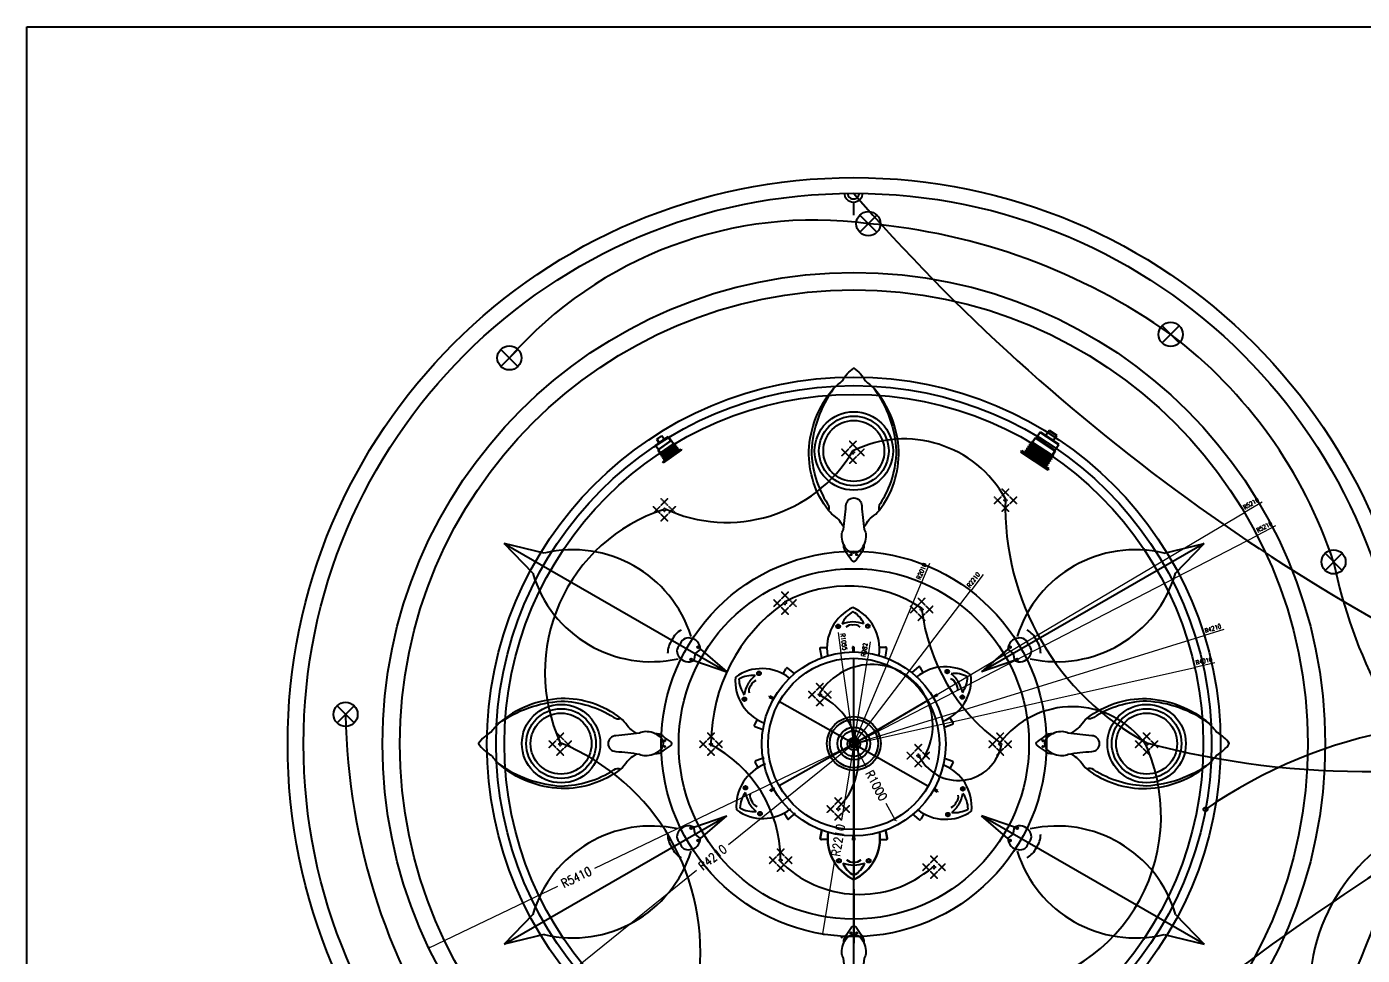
# Model space of a CAD drawing. Header units: millimetres. Extents: x -73920 to 111210, y -48963 to 87920.
# Drawn here: x -73920 to -58591, y 54395 to 65049 of the extents above; entities that cross this region are included whole.
import ezdxf
from ezdxf.lldxf.tags import DXFTag

# ---------------------------------------------------------------- set-up
doc = ezdxf.new("R2010")
doc.units = ezdxf.units.MM
doc.header["$LTSCALE"] = 100
doc.header["$MEASUREMENT"] = 0
doc.linetypes.add('DOT2', pattern=[0.125, 0, -0.125])
doc.layers.add('A-DIM', color=76, linetype='Continuous', lineweight=0)
doc.layers.add('EL_Power', color=1, linetype='SOCKET_LINE', lineweight=30)
for name, color, linetype in [('A-HATCH', 251, 'Continuous'), ('A3-DIM-INT', 3, 'Continuous'), ('dwgmodels.com', 250, 'Continuous'), ('E-LIGHT', 6, 'Continuous'), ('ELEKTRO', 2, 'Continuous'), ('LANDSCAPE', 41, 'Continuous'), ('water', 150, 'DOT2')]:
    doc.layers.add(name, color=color, linetype=linetype)
doc.styles.add('DIM25', font='simplex.shx', dxfattribs={"width": 0.85, "height": 50})
doc.styles.add('DIM50', font='simplex.shx', dxfattribs={"width": 0.85, "height": 100})
tags = doc.linetypes.add('DASHED2', pattern=[0.375, 0.25, -0.125]).pattern_tags.tags
tags[6:7] = [DXFTag(74, 4), DXFTag(75, 0), DXFTag(340, '0'), DXFTag(46, 1.0), DXFTag(50, 0.0), DXFTag(44, 0.0), DXFTag(45, 0.0)]
tags[4:5] = [DXFTag(74, 4), DXFTag(75, 0), DXFTag(340, '0'), DXFTag(46, 1.0), DXFTag(50, 0.0), DXFTag(44, 0.0), DXFTag(45, 0.0)]
doc.linetypes.add('SOCKET_LINE', pattern='A,0.5,-0.2,["S",Standard,S=0.1,R=0,X=-0.1,Y=-0.05],-0.25', length=0.95)
doc.dimstyles.new('DIM25', dxfattribs={"dimtxt": 500, "dimasz": 1, "dimexe": 25, "dimexo": 20, "dimgap": 25, "dimtad": 1, "dimdec": 0, "dimzin": 0, "dimdsep": 46, "dimtxsty": 'DIM25', "dimblk": 'Tick', "dimcen": 0.09, "dimdle": 25, "dimclrd": 256, "dimclre": 256, "dimclrt": 1, "dimadec": 0, "dimazin": 0, "dimtfac": 1, "dimtdec": 0, "dimtix": 1, "dimtmove": 2, "dimatfit": 3, "dimldrblk": 'Tick', "dimfxl": 1, "dimtolj": 1, "dimtzin": 0, "dimlwd": 5, "dimarcsym": 0})
doc.dimstyles.new('DIM50', dxfattribs={"dimtxt": 50, "dimasz": 2, "dimexe": 25, "dimexo": 20, "dimgap": 50, "dimtad": 1, "dimdec": 0, "dimzin": 0, "dimdsep": 46, "dimtxsty": 'DIM50', "dimblk": 'Tick', "dimcen": 0.09, "dimdle": 25, "dimclrd": 256, "dimclre": 256, "dimclrt": 1, "dimadec": 0, "dimazin": 0, "dimtfac": 1, "dimtdec": 0, "dimtix": 1, "dimtmove": 2, "dimatfit": 3, "dimldrblk": 'Tick', "dimfxl": 1, "dimtolj": 1, "dimtzin": 0, "dimlwd": 5, "dimarcsym": 0})

# ---------------------------------------------------------------- blocks, each defined once
blk = doc.blocks.new('Tick')
at = {"const_width": 4}
blk.add_lwpolyline([(-7.1, -7.1), (7.1, 7.1)], dxfattribs=at)
blk = doc.blocks.new('*D284')
at = {"layer": 'A-DIM', "lineweight": 5, "transparency": 16777216}
for p, q in [((-64405, 56830), (-67402, 55392)), ((-69303, 54479), (-67824, 55189))]:
    blk.add_line(p, q, dxfattribs=at)
at = {"layer": 'DEFPOINTS', "color": 0, "lineweight": 25, "transparency": 16777216}
for p in [(-64427, 56820), (-69305, 54478)]:
    blk.add_point(p, dxfattribs=at)
at = {"layer": 'A-DIM', "lineweight": 5, "transparency": 16777216, "xscale": 2, "yscale": 2, "zscale": 2, "rotation": 205.6443982016791}
blk.add_blockref('Tick', (-69305, 54478), dxfattribs=at)
at = {"layer": 'A-DIM', "color": 1, "transparency": 16777216, "insert": (-67613, 55290), "char_height": 100, "attachment_point": 5, "rotation": 25.6444, "style": 'DIM50'}
blk.add_mtext('\\A1;R5410', dxfattribs=at)
blk = doc.blocks.new('*D285')
at = {"layer": 'A-DIM', "lineweight": 5, "transparency": 16777216}
for p, q in [((-64408, 56835), (-65866, 55663)), ((-67707, 54183), (-66231, 55370))]:
    blk.add_line(p, q, dxfattribs=at)
at = {"layer": 'DEFPOINTS', "color": 0, "lineweight": 25, "transparency": 16777216}
for p in [(-64427, 56820), (-67709, 54182)]:
    blk.add_point(p, dxfattribs=at)
at = {"layer": 'A-DIM', "lineweight": 5, "transparency": 16777216, "xscale": 2, "yscale": 2, "zscale": 2, "rotation": 218.7909745204203}
blk.add_blockref('Tick', (-67709, 54182), dxfattribs=at)
at = {"layer": 'A-DIM', "color": 1, "transparency": 16777216, "insert": (-66048, 55517), "char_height": 100, "attachment_point": 5, "rotation": 38.791, "style": 'DIM50'}
blk.add_mtext('\\A1;R4210', dxfattribs=at)
blk = doc.blocks.new('*D286')
at = {"layer": 'A-DIM', "lineweight": 5, "transparency": 16777216}
for p, q in [((-64423, 56844), (-64569, 55947)), ((-64781, 54640), (-64644, 55485))]:
    blk.add_line(p, q, dxfattribs=at)
at = {"layer": 'DEFPOINTS', "color": 0, "lineweight": 25, "transparency": 16777216}
for p in [(-64427, 56820), (-64781, 54638)]:
    blk.add_point(p, dxfattribs=at)
at = {"layer": 'A-DIM', "lineweight": 5, "transparency": 16777216, "xscale": 2, "yscale": 2, "zscale": 2, "rotation": 260.7859781665858}
blk.add_blockref('Tick', (-64781, 54638), dxfattribs=at)
at = {"layer": 'A-DIM', "color": 1, "transparency": 16777216, "insert": (-64606, 55716), "char_height": 100, "attachment_point": 5, "rotation": 80.786, "style": 'DIM50'}
blk.add_mtext('\\A1;R2210', dxfattribs=at)
blk = doc.blocks.new('*D287')
at = {"layer": 'A-DIM', "lineweight": 5, "transparency": 16777216}
for p, q in [((-64439, 56842), (-64280, 56549)), ((-63950, 55943), (-64056, 56137))]:
    blk.add_line(p, q, dxfattribs=at)
at = {"layer": 'DEFPOINTS', "color": 0, "lineweight": 25, "transparency": 16777216}
for p in [(-64427, 56820), (-63949, 55941)]:
    blk.add_point(p, dxfattribs=at)
at = {"layer": 'A-DIM', "lineweight": 5, "transparency": 16777216, "xscale": 2, "yscale": 2, "zscale": 2, "rotation": 298.5544709218599}
blk.add_blockref('Tick', (-63949, 55941), dxfattribs=at)
at = {"layer": 'A-DIM', "color": 1, "transparency": 16777216, "insert": (-64168, 56343), "char_height": 100, "attachment_point": 5, "rotation": 298.5545, "style": 'DIM50'}
blk.add_mtext('\\A1;R1000', dxfattribs=at)
blk = doc.blocks.new('*D275')
at = {"layer": 'A-HATCH', "lineweight": 5, "transparency": 16777216}
for p, q in [((-64428, 56881), (-64429, 56881)), ((-64426, 56881), (-64425, 56881))]:
    blk.add_line(p, q, dxfattribs=at)
at = {"layer": 'A-HATCH', "lineweight": -2, "transparency": 16777216}
blk.add_line((-64427, 56848), (-64427, 56906), dxfattribs=at)
blk.add_line((-64427, 56848), (-64427, 56906), dxfattribs=at)
at = {"layer": 'DEFPOINTS', "color": 0, "lineweight": 25, "transparency": 16777216}
for p in [(-64427, 56881), (-64427, 56828), (-64427, 56828)]:
    blk.add_point(p, dxfattribs=at)
at = {"layer": 'A-HATCH', "lineweight": 5, "transparency": 16777216}
blk.add_blockref('Tick', (-64427, 56881), dxfattribs=at)
at = {"layer": 'A-HATCH', "lineweight": 5, "transparency": 16777216, "rotation": 180}
blk.add_blockref('Tick', (-64427, 56881), dxfattribs=at)
at = {"layer": 'A-HATCH', "color": 1, "transparency": 16777216, "insert": (-64427, 56931), "char_height": 50, "attachment_point": 5, "style": 'DIM25'}
blk.add_mtext('\\A1;0', dxfattribs=at)
blk = doc.blocks.new('*D276')
at = {"layer": 'DEFPOINTS', "color": 0, "linetype": 'ByBlock', "lineweight": 25, "transparency": 16777216}
for p in [(-63087, 58577), (-64427, 56820)]:
    blk.add_point(p, dxfattribs=at)
at = {"layer": 'water', "linetype": 'ByBlock', "lineweight": 5, "transparency": 16777216}
for p, q in [((-62944, 58765), (-63086, 58578)), ((-64427, 56820), (-63087, 58577))]:
    blk.add_line(p, q, dxfattribs=at)
at = {"layer": 'water', "linetype": 'ByBlock', "lineweight": 5, "transparency": 16777216, "rotation": 232.6674385913243}
blk.add_blockref('Tick', (-63087, 58577), dxfattribs=at)
at = {"layer": 'water', "color": 1, "linetype": 'ByBlock', "lineweight": 25, "transparency": 16777216, "insert": (-63054, 58702), "char_height": 50, "attachment_point": 5, "rotation": 52.6674, "style": 'DIM25'}
blk.add_mtext('\\A1;R2210', dxfattribs=at)
blk = doc.blocks.new('*D277')
at = {"layer": 'DEFPOINTS', "color": 0, "linetype": 'ByBlock', "lineweight": 25, "transparency": 16777216}
for p in [(-63649, 58673), (-64427, 56820)]:
    blk.add_point(p, dxfattribs=at)
at = {"layer": 'water', "linetype": 'ByBlock', "lineweight": 5, "transparency": 16777216}
for p, q in [((-63558, 58891), (-63649, 58674)), ((-64427, 56820), (-63649, 58673))]:
    blk.add_line(p, q, dxfattribs=at)
at = {"layer": 'water', "linetype": 'ByBlock', "lineweight": 5, "transparency": 16777216, "rotation": 247.2335997851395}
blk.add_blockref('Tick', (-63649, 58673), dxfattribs=at)
at = {"layer": 'water', "color": 1, "linetype": 'ByBlock', "lineweight": 25, "transparency": 16777216, "insert": (-63649, 58802), "char_height": 50, "attachment_point": 5, "rotation": 67.2336, "style": 'DIM25'}
blk.add_mtext('\\A1;R2010', dxfattribs=at)
blk = doc.blocks.new('*D278')
at = {"layer": 'DEFPOINTS', "color": 0, "linetype": 'ByBlock', "lineweight": 25, "transparency": 16777216}
for p in [(-60514, 57697), (-64427, 56820)]:
    blk.add_point(p, dxfattribs=at)
at = {"layer": 'water', "linetype": 'ByBlock', "lineweight": 5, "transparency": 16777216}
for p, q in [((-64427, 56820), (-60514, 57697)), ((-60284, 57749), (-60513, 57697))]:
    blk.add_line(p, q, dxfattribs=at)
at = {"layer": 'water', "linetype": 'ByBlock', "lineweight": 5, "transparency": 16777216, "rotation": 192.6403842449951}
blk.add_blockref('Tick', (-60514, 57697), dxfattribs=at)
at = {"layer": 'water', "color": 1, "linetype": 'ByBlock', "lineweight": 25, "transparency": 16777216, "insert": (-60409, 57772), "char_height": 50, "attachment_point": 5, "rotation": 12.6404, "style": 'DIM25'}
blk.add_mtext('\\A1;R4010', dxfattribs=at)
blk = doc.blocks.new('*D279')
at = {"layer": 'DEFPOINTS', "color": 0, "linetype": 'ByBlock', "lineweight": 25, "transparency": 16777216}
for p in [(-60405, 58063), (-64427, 56820)]:
    blk.add_point(p, dxfattribs=at)
at = {"layer": 'water', "linetype": 'ByBlock', "lineweight": 5, "transparency": 16777216}
for p, q in [((-60179, 58133), (-60404, 58063)), ((-64427, 56820), (-60405, 58063))]:
    blk.add_line(p, q, dxfattribs=at)
at = {"layer": 'water', "linetype": 'ByBlock', "lineweight": 5, "transparency": 16777216, "rotation": 197.1788434607118}
blk.add_blockref('Tick', (-60405, 58063), dxfattribs=at)
at = {"layer": 'water', "color": 1, "linetype": 'ByBlock', "lineweight": 25, "transparency": 16777216, "insert": (-60306, 58146), "char_height": 50, "attachment_point": 5, "rotation": 17.1788, "style": 'DIM25'}
blk.add_mtext('\\A1;R4210', dxfattribs=at)
blk = doc.blocks.new('*D280')
at = {"layer": 'DEFPOINTS', "color": 0, "linetype": 'ByBlock', "lineweight": 25, "transparency": 16777216}
for p in [(-59799, 59212), (-64427, 56820)]:
    blk.add_point(p, dxfattribs=at)
at = {"layer": 'water', "linetype": 'ByBlock', "lineweight": 5, "transparency": 16777216}
for p, q in [((-64427, 56820), (-59799, 59212)), ((-59589, 59321), (-59798, 59213))]:
    blk.add_line(p, q, dxfattribs=at)
at = {"layer": 'water', "linetype": 'ByBlock', "lineweight": 5, "transparency": 16777216, "rotation": 207.3355566518452}
blk.add_blockref('Tick', (-59799, 59212), dxfattribs=at)
at = {"layer": 'water', "color": 1, "linetype": 'ByBlock', "lineweight": 25, "transparency": 16777216, "insert": (-59716, 59311), "char_height": 50, "attachment_point": 5, "rotation": 27.3356, "style": 'DIM25'}
blk.add_mtext('\\A1;R5210', dxfattribs=at)
blk = doc.blocks.new('*D281')
at = {"layer": 'DEFPOINTS', "color": 0, "linetype": 'ByBlock', "lineweight": 25, "transparency": 16777216}
for p in [(-59944, 59474), (-64427, 56820)]:
    blk.add_point(p, dxfattribs=at)
at = {"layer": 'water', "linetype": 'ByBlock', "lineweight": 5, "transparency": 16777216}
for p, q in [((-59741, 59594), (-59943, 59475)), ((-64427, 56820), (-59944, 59474))]:
    blk.add_line(p, q, dxfattribs=at)
at = {"layer": 'water', "linetype": 'ByBlock', "lineweight": 5, "transparency": 16777216, "rotation": 210.6283565757741}
blk.add_blockref('Tick', (-59944, 59474), dxfattribs=at)
at = {"layer": 'water', "color": 1, "linetype": 'ByBlock', "lineweight": 25, "transparency": 16777216, "insert": (-59867, 59578), "char_height": 50, "attachment_point": 5, "rotation": 30.6284, "style": 'DIM25'}
blk.add_mtext('\\A1;R5210', dxfattribs=at)
blk = doc.blocks.new('*D282')
at = {"layer": 'DEFPOINTS', "color": 0, "linetype": 'ByBlock', "lineweight": 25, "transparency": 16777216}
for p in [(-64272, 57791), (-64428, 56821)]:
    blk.add_point(p, dxfattribs=at)
at = {"layer": 'water', "linetype": 'ByBlock', "lineweight": 5, "transparency": 16777216}
for p, q in [((-64239, 57992), (-64272, 57792)), ((-64428, 56821), (-64272, 57791))]:
    blk.add_line(p, q, dxfattribs=at)
at = {"layer": 'water', "linetype": 'ByBlock', "lineweight": 5, "transparency": 16777216, "rotation": 260.8528147953809}
blk.add_blockref('Tick', (-64272, 57791), dxfattribs=at)
at = {"layer": 'water', "color": 1, "linetype": 'ByBlock', "lineweight": 25, "transparency": 16777216, "insert": (-64305, 57900), "char_height": 50, "attachment_point": 5, "rotation": 80.8528, "style": 'DIM25'}
blk.add_mtext('\\A1;R982', dxfattribs=at)
blk = doc.blocks.new('*D283')
at = {"layer": 'DEFPOINTS', "color": 0, "linetype": 'ByBlock', "lineweight": 25, "transparency": 16777216}
for p in [(-64575, 57865), (-64427, 56820)]:
    blk.add_point(p, dxfattribs=at)
at = {"layer": 'water', "linetype": 'ByBlock', "lineweight": 5, "transparency": 16777216}
for p, q in [((-64608, 58099), (-64575, 57866)), ((-64427, 56820), (-64575, 57865))]:
    blk.add_line(p, q, dxfattribs=at)
at = {"layer": 'water', "linetype": 'ByBlock', "lineweight": 5, "transparency": 16777216, "rotation": 278.0254930584754}
blk.add_blockref('Tick', (-64575, 57865), dxfattribs=at)
at = {"layer": 'water', "color": 1, "linetype": 'ByBlock', "lineweight": 25, "transparency": 16777216, "insert": (-64542, 57990), "char_height": 50, "attachment_point": 5, "rotation": 278.0255, "style": 'DIM25'}
blk.add_mtext('\\A1;R1055', dxfattribs=at)
blk = doc.blocks.new('1-A')
for points, const_width in [([(-0.129, 0.131), (0.111, 0.371, -1), (0.133, 0.35), (-0.107, 0.11, -1)], 0.03), ([(-0.129, 0.35), (0.111, 0.11, 1), (0.133, 0.131), (-0.107, 0.371, 1)], 0.03), ([(-0.022, 0, 1), (0.022, 0, 1)], 0.036)]:
    blk.add_lwpolyline(points, format="xyb", close=True, dxfattribs=dict(const_width=const_width))
blk = doc.blocks.new('dl')
at = {"layer": 'E-LIGHT', "linetype": 'DASHED2', "xscale": -1}
for p, rotation in [((-0.05, 0.028), 90), ((0, -0.022), 180)]:
    blk.add_blockref('1-A', p, dxfattribs=dict(at, rotation=rotation))
at = {"layer": 'E-LIGHT', "linetype": 'DASHED2'}
blk.add_blockref('1-A', (0, 0.078), dxfattribs=at)
at = {"layer": 'E-LIGHT', "linetype": 'DASHED2', "rotation": 270}
blk.add_blockref('1-A', (0.05, 0.028), dxfattribs=at)
blk = doc.blocks.new('A$C491C4D06')
at = {"color": 0}
for p, q in [((21.6, 94.2), (46.5, 94.2)), ((21.6, 17.8), (21.6, 94.2)), ((46.5, 96.4), (66.2, 96.4)), ((46.5, 15.6), (46.5, 96.4)), ((46.5, 94.2), (46.5, 17.8)), ((65.9, 96.4), (66.2, 96.4)), ((66.2, 101.4), (70.1, 98.2)), ((66.2, 10.6), (66.2, 101.4)), ((66.2, 96.4), (66.2, 15.6)), ((70.1, 98.2), (70.1, 13.8)), ((70.1, 96.4), (74.5, 96.4)), ((74.5, 101.4), (78.4, 98.2)), ((74.5, 10.6), (74.5, 101.4)), ((78.4, 98.2), (78.4, 13.8)), ((78.4, 96.4), (82.8, 96.4)), ((82.8, 101.4), (86.8, 98.2)), ((82.8, 10.6), (82.8, 101.4)), ((86.8, 98.2), (86.8, 13.8)), ((86.8, 96.4), (91.2, 96.4)), ((91.2, 101.4), (95.1, 98.2)), ((91.2, 10.6), (91.2, 101.4)), ((95.1, 98.2), (95.1, 13.8)), ((95.1, 96.4), (99.5, 96.4)), ((99.5, 101.4), (103.4, 98.2)), ((99.5, 10.6), (99.5, 101.4)), ((103.4, 98.2), (103.4, 13.8)), ((103.4, 96.4), (110.1, 96.4)), ((110.1, 112), (114.3, 112)), ((110.1, 0), (110.1, 112)), ((114.3, 112), (114.3, 0)), ((0, 71.4), (21.6, 71.4)), ((0, 40.6), (0, 71.4)), ((21.6, 71.4), (21.6, 40.6)), ((21.6, 40.6), (0, 40.6)), ((46.5, 17.8), (21.6, 17.8)), ((66.2, 15.6), (46.5, 15.6)), ((65.9, 15.6), (66.2, 15.6)), ((70.1, 13.8), (66.2, 10.6)), ((70.1, 15.6), (74.5, 15.6)), ((78.4, 13.8), (74.5, 10.6)), ((78.4, 15.6), (82.8, 15.6)), ((86.8, 13.8), (82.8, 10.6)), ((86.8, 15.6), (91.2, 15.6)), ((95.1, 13.8), (91.2, 10.6)), ((95.1, 15.6), (99.5, 15.6)), ((103.4, 13.8), (99.5, 10.6)), ((103.4, 15.6), (110.1, 15.6)), ((114.3, 0), (110.1, 0))]:
    blk.add_line(p, q, dxfattribs=at)
blk = doc.blocks.new('double socket')
at = {"layer": 'ELEKTRO', "color": 0, "ltscale": 7}
blk.add_line((0, 175), (0, 0), dxfattribs=at)
at = {"layer": 'ELEKTRO', "color": 0, "ltscale": 50}
for centre, radius, start, end in [((0, 298), 123, 180, 0), ((-1, 292), 76.8, 176.1356, 3.8644)]:
    blk.add_arc(centre, radius, start, end, dxfattribs=at)

msp = doc.modelspace()

# ---------------------------------------------------------------- linework, layer by layer
at = {"layer": 'A3-DIM-INT', "color": 1, "linetype": 'Continuous'}
for p, q in [((-64358.37532211, 62887.10592713), (-64162.56642198, 62691.2970267)), ((-64358.37532211, 62691.2970267), (-64162.56642198, 62887.10592713)), ((-60888.37532211, 61617.10592713), (-60692.56642198, 61421.2970267)), ((-60888.37532211, 61421.2970267), (-60692.56642198, 61617.10592713)), ((-68478.37532211, 61347.10592713), (-68282.56642198, 61151.2970267)), ((-68478.37532211, 61151.2970267), (-68282.56642198, 61347.10592713)), ((-59018.37532212, 59007.10592722), (-58822.56642199, 58811.29702679)), ((-59018.37532212, 58811.29702679), (-58822.56642199, 59007.10592722)), ((-70358.37532211, 57257.10592722), (-70162.56642198, 57061.29702679)), ((-70358.37532211, 57061.29702679), (-70162.56642198, 57257.10592722))]:
    msp.add_line(p, q, dxfattribs=at)
for centre in [(-64260.47087202, 62789.20147678), (-60790.47087202, 61519.20147678), (-68380.47087202, 61249.20147678), (-58920.47087203, 58909.20147687), (-70260.47087202, 57159.20147687)]:
    msp.add_circle(centre, 138.45780119, dxfattribs=at)
at = {"layer": 'LANDSCAPE', "color": 7}
for points in [[(-64659.88209872, 60897.62756334, -0.0201695103), (-64559.2433596, 60985.4298759, -0.1219330854), (-64426.95225257, 61130.55740949, -0.1219330854), (-64294.66114554, 60985.4298759, -0.0201695103), (-64194.02240642, 60897.62756334)], [(-64542.93221738, 59311.23943714, -0.0395976592), (-64575.28588426, 59358.6848496, 0.0811891049), (-64633.17749364, 59423.63306936, -0.0685083897), (-64718.74577599, 59498.50263238)], [(-64310.97228776, 59311.23943714, 0.0395976592), (-64278.61862089, 59358.6848496, -0.0811891049), (-64220.7270115, 59423.63306936, 0.0685083897), (-64135.15872915, 59498.50263238)], [(-64313.68685898, 59102.08913438, -0.185126871), (-64339.21813273, 59015.94779369, 0.0035752934), (-64401.9897802, 58927.40066229, -0.2144218854), (-64426.95225257, 58910.28354821, -0.2144218854), (-64451.91472495, 58927.40066229, 0.0035752934), (-64514.68637241, 59015.94779369, -0.185126871), (-64540.21764616, 59102.08913438, -5.4017009762)], [(-68502.69531708, 57056.41687905, 0.0201695103), (-68590.49762965, 56955.77813993, 0.1219330854), (-68735.62516323, 56823.4870329, 0.1219330854), (-68590.49762965, 56691.19592587, 0.0201695103), (-68502.69531708, 56590.55718674)], [(-66916.30719088, 56939.46699771, 0.0395976592), (-66963.75260334, 56971.82066459, -0.0811891049), (-67028.7008231, 57029.71227397, 0.0685083897), (-67103.57038612, 57115.28055632)], [(-61936.97673352, 56939.46699771, -0.0395976592), (-61889.53132106, 56971.82066459, 0.0811891049), (-61824.5831013, 57029.71227397, -0.0685083897), (-61749.71353828, 57115.28055632)], [(-60350.58860731, 56590.55718674, 0.0201695103), (-60262.78629475, 56691.19592587, 0.1219330854), (-60117.65876116, 56823.4870329, 0.1219330854), (-60262.78629475, 56955.77813993, 0.0201695103), (-60350.58860731, 57056.41687905)], [(-66707.15688812, 56710.22163931, 0.185126871), (-66621.01554743, 56735.75291306, -0.0035752934), (-66532.46841603, 56798.52456053, 0.2144218854), (-66515.35130195, 56823.4870329, 0.2144218854), (-66532.46841603, 56848.44950527, -0.0035752934), (-66621.01554743, 56911.22115274, 0.185126871), (-66707.15688812, 56936.75242649, 5.4017009762)], [(-62146.12703627, 56936.75242649, 0.185126871), (-62232.26837697, 56911.22115274, -0.0035752934), (-62320.81550836, 56848.44950527, 0.2144218854), (-62337.93262245, 56823.4870329, 0.2144218854), (-62320.81550836, 56798.52456053, -0.0035752934), (-62232.26837697, 56735.75291306, 0.185126871), (-62146.12703627, 56710.22163931, 5.4017009762)], [(-66916.30719088, 56707.50706809, -0.0395976592), (-66963.75260334, 56675.15340121, 0.0811891049), (-67028.7008231, 56617.26179183, -0.0685083897), (-67103.57038612, 56531.69350948)], [(-61936.97673352, 56707.50706809, 0.0395976592), (-61889.53132106, 56675.15340121, -0.0811891049), (-61824.5831013, 56617.26179183, 0.0685083897), (-61749.71353828, 56531.69350948)], [(-64540.21764616, 54541.05928253, -0.185126871), (-64514.68637241, 54627.20062322, 0.0035752934), (-64451.91472495, 54715.74775462, -0.2144218854), (-64426.95225257, 54732.86486871, -0.2144218854), (-64401.9897802, 54715.74775462, 0.0035752934), (-64339.21813273, 54627.20062322, -0.185126871), (-64313.68685898, 54541.05928253, -5.4017009762)]]:
    msp.add_lwpolyline(points, format="xyb", dxfattribs=at)
for points in [[(-64728.59182811, 59575.40859935, -0.3000973777), (-64718.745776, 59498.50263238, -0.1714828018), (-64943.13675616, 60181.79069772, -0.167497846), (-64659.88209873, 60897.62756334, 0.1393807645), (-64913.9171695, 60181.79069772, 0.1371064545)], [(-64125.31267704, 59575.40859935, 0.3000973777), (-64135.15872915, 59498.50263238, 0.1714828018), (-63910.76774899, 60181.79069772, 0.167497846), (-64194.02240642, 60897.62756334, -0.1393807645), (-63939.98733565, 60181.79069772, -0.1371064545)], [(-64564.25849216, 59215.40955211, -0.1275619677), (-64546.95225257, 59282.14038029, 0.0149059097), (-64516.95225257, 59552.04631052, -1), (-64336.95225257, 59552.04631052, 0.0149059097), (-64306.95225257, 59282.14038029, -0.1275619677), (-64289.64601298, 59215.40955211, -0.1899156137), (-64350.82837469, 59045.94094504, -0.1942838663), (-64426.95225257, 59008.04838797, -0.1942838663), (-64503.07613045, 59045.94094504, -0.1899156137)], [(-67180.47635309, 57125.12660843, 0.3000973777), (-67103.57038612, 57115.28055632, 0.1714828018), (-67786.85845147, 57339.67153649, 0.167497846), (-68502.69531708, 57056.41687905, -0.1393807645), (-67786.85845147, 57310.45194983, -0.1371064545)], [(-61672.8075713, 57125.12660843, -0.3000973777), (-61749.71353827, 57115.28055632, -0.1714828018), (-61066.42547293, 57339.67153649, -0.167497846), (-60350.58860731, 57056.41687906, 0.1393807645), (-61066.42547293, 57310.45194983, 0.1371064545)], [(-66820.47730585, 56960.79327249, 0.1275619677), (-66887.20813403, 56943.4870329, -0.0149059097), (-67157.11406426, 56913.4870329, 1), (-67157.11406426, 56733.4870329, -0.0149059097), (-66887.20813403, 56703.4870329, 0.1275619677), (-66820.47730585, 56686.18079331, 0.1899156137), (-66651.00869878, 56747.36315502, 0.1942838663), (-66613.11614171, 56823.4870329, 0.1942838663), (-66651.00869878, 56899.61091078, 0.1899156137)], [(-62032.80661855, 56686.18079331, 0.1275619677), (-61966.07579037, 56703.4870329, -0.0149059097), (-61696.16986013, 56733.4870329, 1), (-61696.16986013, 56913.4870329, -0.0149059097), (-61966.07579037, 56943.4870329, 0.1275619677), (-62032.80661855, 56960.79327249, 0.1899156137), (-62202.27522561, 56899.61091078, 0.1942838663), (-62240.16778268, 56823.4870329, 0.1942838663), (-62202.27522561, 56747.36315502, 0.1899156137)], [(-67180.47635309, 56521.84745737, -0.3000973777), (-67103.57038612, 56531.69350948, -0.1714828018), (-67786.85845147, 56307.30252931, -0.167497846), (-68502.69531708, 56590.55718674, 0.1393807645), (-67786.85845147, 56336.52211597, 0.1371064545)], [(-61672.8075713, 56521.84745737, 0.3000973777), (-61749.71353827, 56531.69350948, 0.1714828018), (-61066.42547293, 56307.30252931, 0.167497846), (-60350.58860731, 56590.55718674, -0.1393807645), (-61066.42547293, 56336.52211597, -0.1371064545)], [(-64289.64601298, 54427.7388648, -0.1275619677), (-64306.95225257, 54361.00803662, 0.0149059097), (-64336.95225257, 54091.10210639, -1), (-64516.95225257, 54091.10210639, 0.0149059097), (-64546.95225257, 54361.00803662, -0.1275619677), (-64564.25849216, 54427.7388648, -0.1899156137), (-64503.07613045, 54597.20747187, -0.1942838663), (-64426.95225257, 54635.10002894, -0.1942838663), (-64350.82837469, 54597.20747187, -0.1899156137)]]:
    msp.add_lwpolyline(points, format="xyb", close=True, dxfattribs=at)
for centre, radius in [((-64427.26779039, 56819.6290355), 6497.92754515), ((-64427.26788635, 56821.42599239), 6316.20420353), ((-64427.26779039, 56819.6290355), 5410.21648926), ((-64427.26779039, 56819.6290355), 5210.21648926), ((-64427.26538627, 56819.62461769), 4210.21648925), ((-64427.26538627, 56819.62461769), 4010.21648928), ((-64426.95225257, 60181.79069772), 450), ((-64426.95225257, 60181.79069772), 400), ((-64426.95225257, 60181.79069772), 350), ((-64460.09503167, 58991.88426635), 7.16654732), ((-64393.80947347, 58991.88426635), 7.16654732), ((-67786.85845147, 56823.4870329), 450), ((-67786.85845147, 56823.4870329), 400), ((-61066.42547293, 56823.4870329), 450), ((-61066.42547293, 56823.4870329), 400), ((-67786.85845147, 56823.4870329), 350), ((-61066.42547293, 56823.4870329), 350), ((-64427.26779039, 56819.6290355), 72.96913137), ((-66596.95202009, 56856.629812), 7.16654732), ((-66596.95202009, 56790.34425379), 7.16654732), ((-62256.3319043, 56856.629812), 7.16654732), ((-62256.3319043, 56790.3442538), 7.16654732), ((-64460.09503168, 54651.26415056), 7.16654732), ((-64393.80947348, 54651.26415056), 7.16654732)]:
    msp.add_circle(centre, radius, dxfattribs=at)
at = {"layer": 'water', "color": 7, "linetype": 'ByBlock', "lineweight": 25}
for p, q in [((-67980.96689801, 59008.51096897), (-68439.61651737, 59120.92030016)), ((-68112.94237126, 58779.92274395), (-68439.61651737, 59120.92030016)), ((-68439.61651737, 59120.92030016), (-65884.69191816, 57645.83389505)), ((-60406.91292531, 59120.92030016), (-62961.83752452, 57645.83389505)), ((-60865.56254467, 59008.51096897), (-60406.91292531, 59120.92030016)), ((-60733.58707142, 58779.92274395), (-60406.91292531, 59120.92030016)), ((-66249.98301517, 57856.37034574), (-66262.94031747, 57778.07840991)), ((-66188.3432272, 57907.28436036), (-66249.98301517, 57856.37034574)), ((-66188.3432272, 57907.28436036), (-65884.69191816, 57645.83389505)), ((-62658.18621549, 57907.28436036), (-62961.83752452, 57645.83389505)), ((-62658.18621549, 57907.28436036), (-62596.54642751, 57856.37034574)), ((-62596.54642751, 57856.37034574), (-62583.58912521, 57778.07840991)), ((-66262.94031747, 57778.07840991), (-65884.69191816, 57645.83389505)), ((-62583.58912521, 57778.07840991), (-62961.83752452, 57645.83389505)), ((-64427.26788635, 52204.31165361), (-64427.26788635, 56821.42599239)), ((-68439.61651737, 54520.84221581), (-65884.69191816, 55995.92862093)), ((-66262.94031747, 55863.68410607), (-65884.69191816, 55995.92862093)), ((-66188.3432272, 55734.47815561), (-65884.69191816, 55995.92862093)), ((-62658.18621549, 55734.47815561), (-62961.83752452, 55995.92862093)), ((-62583.58912521, 55863.68410607), (-62961.83752452, 55995.92862093)), ((-60406.91292531, 54520.84221581), (-62961.83752452, 55995.92862093)), ((-66249.98301517, 55785.39217023), (-66262.94031747, 55863.68410607)), ((-62596.54642751, 55785.39217023), (-62583.58912521, 55863.68410607)), ((-66188.3432272, 55734.47815561), (-66249.98301517, 55785.39217023)), ((-62658.18621549, 55734.47815561), (-62596.54642751, 55785.39217023)), ((-64427.26788635, 55154.48446384), (-64427.26788635, 54534.33191024)), ((-68112.94237126, 54861.83977202), (-68439.61651737, 54520.84221581)), ((-60733.58707142, 54861.83977202), (-60406.91292531, 54520.84221581)), ((-67980.96689801, 54633.251547), (-68439.61651737, 54520.84221581)), ((-60865.56254467, 54633.251547), (-60406.91292531, 54520.84221581))]:
    msp.add_line(p, q, dxfattribs=at)
at = {"layer": 'water', "color": 7, "linetype": 'ByBlock'}
for p, q in [((-64818.11692582, 57909.70982066), (-64800.00659521, 57809.77671124)), ((-64735.95090981, 57924.46350439), (-64806.91106719, 57923.88908162)), ((-64434.58025255, 57934.72436283), (-64442.87317221, 57934.65723161)), ((-64442.87317221, 57934.65723161), (-64439.64340538, 57880.09509161)), ((-64434.58025255, 57934.72436283), (-64426.28733288, 57934.79149405)), ((-64426.28733288, 57934.79149405), (-64428.63337283, 57880.18421787)), ((-64427.2623134, 56824.76754963), (-64427.26788635, 57807.13915115)), ((-64133.08297728, 57929.34372283), (-64062.1228199, 57929.91814561)), ((-64050.68888248, 57915.92215389), (-64067.17902788, 57815.70895348)), ((-65239.48860398, 57623.97869428), (-65204.61380075, 57685.78016673)), ((-65186.78104342, 57688.71537963), (-65108.12668108, 57624.46507443)), ((-63684.903487, 57703.49456706), (-63762.27823332, 57637.70886143)), ((-63630.93217731, 57639.80765239), (-63667.01642082, 57700.91085416)), ((-65394.44575859, 57365.29386962), (-65398.52148153, 57358.07130043)), ((-65398.52148153, 57358.07130043), (-65349.61174058, 57333.67261695)), ((-65394.44575859, 57365.29386962), (-65390.37003565, 57372.5164388)), ((-65390.37003565, 57372.5164388), (-65344.20063761, 57343.26160672)), ((-63475.13142749, 57391.36329502), (-63520.71617768, 57361.2055586)), ((-63466.69729364, 57377.08136662), (-63515.11742043, 57351.72491108)), ((-63470.91436057, 57384.22233082), (-63475.13142749, 57391.36329502)), ((-63470.91436057, 57384.22233082), (-63466.69729364, 57377.08136662)), ((-64427.26788635, 56819.62844393), (-65280.64166156, 57302.98802183)), ((-64427.2700177, 56819.62724527), (-63583.07262715, 57319.92383689)), ((-65535.78023153, 57098.92171447), (-65570.65503477, 57037.12024203)), ((-63294.65547435, 57042.668657), (-63389.62505203, 57006.6771337)), ((-63324.36530814, 57120.68308609), (-63288.28106462, 57059.57988432)), ((-65563.94906268, 57020.33773187), (-65468.28959724, 56986.22208876)), ((-64427.26788635, 56819.62844393), (-65284.55550524, 56337.49511887)), ((-64427.2700177, 56819.62724527), (-63578.25934192, 56337.9515221)), ((-64427.26788635, 56824.76700361), (-64427.26788635, 55265.12650458)), ((-64427.26788635, 56824.76700361), (-64427.26788635, 55265.12650458)), ((-65523.75988227, 56550.5531512), (-65558.6346855, 56612.35462365)), ((-65551.92871342, 56629.13713381), (-65456.26924798, 56663.25277692)), ((-63292.56615679, 56618.02080338), (-63387.88529313, 56653.07608375)), ((-63321.50689039, 56539.71780657), (-63286.02564924, 56601.17311898)), ((-65386.50113227, 56291.40356525), (-65337.59139132, 56315.80224873)), ((-65382.42540933, 56284.18099606), (-65386.50113227, 56291.40356525)), ((-65382.42540933, 56284.18099606), (-65378.34968638, 56276.95842687)), ((-65378.34968638, 56276.95842687), (-65332.18028834, 56306.21325895)), ((-63469.6022179, 56267.56716406), (-63515.48151321, 56297.27488657)), ((-63461.30902652, 56281.93139287), (-63509.97631657, 56306.81016687)), ((-63465.45562221, 56274.74927847), (-63469.6022179, 56267.56716406)), ((-63465.45562221, 56274.74927847), (-63461.30902652, 56281.93139287)), ((-65227.46825472, 56025.49617139), (-65192.59345149, 55963.69469895)), ((-65174.76069415, 55960.75948604), (-65096.10633182, 56025.00979125)), ((-63676.29275047, 55953.38684691), (-63754.31108198, 56018.40800026)), ((-63622.95073285, 56017.60175582), (-63658.431974, 55956.14644342)), ((-64812.66159133, 55736.6964124), (-64795.36078649, 55836.77284612)), ((-64809.32736874, 55736.6964124), (-64792.02656391, 55836.77284612)), ((-64045.20840396, 55736.6964124), (-64062.5092088, 55836.77284612)), ((-64041.87418138, 55736.6964124), (-64059.17498621, 55836.77284612)), ((-64730.3788401, 55722.6083245), (-64801.34132241, 55722.6083245)), ((-64727.04461751, 55722.6083245), (-64798.00709983, 55722.6083245)), ((-64437.22818902, 55714.78731904), (-64434.44019429, 55769.37381555)), ((-64428.93499765, 55714.78731904), (-64437.22818902, 55714.78731904)), ((-64433.89396643, 55714.78731904), (-64431.1059717, 55769.37381555)), ((-64425.60077506, 55714.78731904), (-64433.89396643, 55714.78731904)), ((-64428.93499765, 55714.78731904), (-64420.64180627, 55714.78731904)), ((-64425.60077506, 55714.78731904), (-64417.30758369, 55714.78731904)), ((-64420.64180627, 55714.78731904), (-64423.429801, 55769.37381555)), ((-64417.30758369, 55714.78731904), (-64420.09557842, 55769.37381555)), ((-64127.49115519, 55722.6083245), (-64056.52867288, 55722.6083245)), ((-64124.15693261, 55722.6083245), (-64053.19445029, 55722.6083245))]:
    msp.add_line(p, q, dxfattribs=at)
at = {"layer": 'water', "color": 0, "linetype": 'ByBlock', "lineweight": 25}
msp.add_lwpolyline([(-73920.47087204, 65049.20147692), (-47830.47087204, 65049.20147692), (-47830.47087204, 47069.20147692), (-73920.47087204, 47069.20147692)], close=True, dxfattribs=at)
at = {"layer": 'water', "color": 6, "linetype": 'ByBlock', "lineweight": 25}
for centre, radius in [((-64426.63259907, 56824.76700361), 4106.16172703), ((-60390.584425, 56069.20147692), 23.82475076)]:
    msp.add_circle(centre, radius, dxfattribs=at)
at = {"layer": 'water', "color": 7, "linetype": 'DASHED2', "ltscale": 0.5}
for radius in [2210.21648928, 2010.21648929]:
    msp.add_circle((-64427.26779039, 56819.6290355), radius, dxfattribs=at)
at = {"layer": 'water', "color": 7, "linetype": 'ByBlock'}
for centre, radius in [((-64606.93209878, 58168.85704698), 21.30273804), ((-64602.62695389, 58165.19498537), 13.98392571), ((-64266.0413547, 58171.61655899), 21.30273804), ((-64270.28665047, 58167.88528152), 13.98392571), ((-64427.26779039, 56819.6290355), 1055.44376851), ((-64427.94923396, 56820.88125799), 982.38142672), ((-65515.79225904, 57629.48754766), 21.30273804), ((-63354.79043773, 57650.75283045), 21.30273804), ((-63355.79959915, 57645.19166501), 13.98392571), ((-65514.67385463, 57623.94731848), 13.98392571), ((-65683.32990357, 57332.59488697), 21.30273804), ((-65678.00921233, 57334.50151026), 13.98392571), ((-63181.44267364, 57357.21464384), 21.30273804), ((-63186.79985505, 57359.0161918), 13.98392571), ((-64426.63259907, 56824.76700361), 308.91430003), ((-64426.63259907, 56824.76700361), 277.38419107), ((-64426.63259907, 56824.76700361), 186.09155337), ((-64426.63259907, 56824.76700361), 147.47453435), ((-64426.63259907, 56824.76700361), 47.74411471), ((-64426.63259907, 56824.76700361), 47.74411471), ((-64426.63259907, 56824.76700361), 47.74411471), ((-64426.63259907, 56824.76700361), 36.95625506), ((-65671.30955431, 56316.87997871), 21.30273804), ((-65665.98886306, 56314.97335542), 13.98392571), ((-63176.26370533, 56304.60405867), 21.30273804), ((-63181.60290015, 56302.74988327), 13.98392571), ((-65503.77190977, 56019.98731802), 21.30273804), ((-65502.65350537, 56025.52754719), 13.98392571), ((-63346.71466185, 56009.37434178), 21.30273804), ((-63347.77849626, 56014.92530783), 13.98392571), ((-64599.38595416, 55479.26716256), 21.30273804), ((-64596.05173158, 55479.26716256), 21.30273804), ((-64595.11059376, 55482.96395321), 13.98392571), ((-64591.77637117, 55482.96395321), 13.98392571), ((-64258.48404113, 55479.26716256), 21.30273804), ((-64262.75940153, 55482.96395321), 13.98392571), ((-64255.14981854, 55479.26716256), 21.30273804), ((-64259.42517895, 55482.96395321), 13.98392571)]:
    msp.add_circle(centre, radius, dxfattribs=at)
at = {"layer": 'water', "color": 7, "linetype": 'ByBlock', "lineweight": 25}
for centre, radius in [((-66294.30192562, 57788.04629982), 10.72272373), ((-66294.30192562, 57788.04629982), 5.24434264), ((-66212.65647716, 57929.46036476), 10.72272373), ((-66212.65647716, 57929.46036476), 5.24434264), ((-62633.87296552, 57929.46036476), 10.72272373), ((-62633.87296552, 57929.46036476), 5.24434264), ((-62552.22751706, 57788.04629982), 10.72272373), ((-62552.22751706, 57788.04629982), 5.24434264), ((-66294.30192562, 55853.71621615), 10.72272373), ((-66294.30192562, 55853.71621615), 5.24434264), ((-62552.22751706, 55853.71621615), 10.72272373), ((-62552.22751706, 55853.71621615), 5.24434264), ((-66212.65647716, 55712.30215121), 10.72272373), ((-66212.65647716, 55712.30215121), 5.24434264), ((-62633.87296552, 55712.30215121), 10.72272373), ((-62633.87296552, 55712.30215121), 5.24434264)]:
    msp.add_circle(centre, radius, dxfattribs=at)
at = {"layer": 'water', "color": 1, "linetype": 'ByBlock', "lineweight": 25}
for centre, radius, start, end in [((-47101.05960523, 78237.52562685), 22985.18975505, 221.062564525188, 247.830966371009), ((-39783.74263492, 26809.5201265), 34081.87968484, 118.029813704747, 135.976471543336)]:
    msp.add_arc(centre, radius, start, end, dxfattribs=at)
at = {"layer": 'water', "color": 6, "linetype": 'ByBlock', "lineweight": 25}
for centre, radius, start, end in [((-64879.82571116, 58165.00792951), 4665.4867248, 82.37132445813, 138.61879523671), ((-64874.09510766, 55737.09431336), 7078.7534317, 54.768277096579, 85.027053774883), ((-64058.85894236, 57202.57860638), 5414.38764622, 18.37297594653, 52.86833399145), ((-63848.68360851, 58993.82179439), 1325.20269422, 28.75479926388, 116.35082388955), ((-65884.42603441, 61049.69022978), 1688.01581162, 244.8799279039, 329.04073468735), ((-59617.47634095, 59540.19394826), 3070.77259723, 178.29935625908, 241.84544125698), ((-66015.02191928, 57643.10231213), 1957.4802142, 107.89307719382, 204.45455867653), ((-53396.87195261, 60024.61850802), 5635.09540079, 191.41658643008, 224.58169020675), ((-64494.73611452, 57086.16083802), 1544.40710119, 56.81280566204, 117.87842965916), ((-64070.72272289, 56812.38313855), 1996.27763723, 125.583025588, 179.41510577423), ((-61432.58237367, 58636.40717222), 2231.71663132, 186.63218964045, 233.91923192827), ((-64221.74453245, 57030.80821422), 701.06322532, 326.93255972514, 148.09520330652), ((-65176.07355309, 56657.4181348), 805.5153401, 315.1239824519, 64.73859375281), ((-61920.02991877, 56214.41365924), 1032.50281917, 35.72838559806, 143.21010131394), ((-62961.73350462, 57273.7372685), 7299.63599134, 180.899043016215, 215.554159886736), ((-57163.37289758, 51397.42501954), 5678.06212633, 76.09949460425, 124.63628764779), ((-58567.84525079, 66172.1940866), 9667.88007701, 255.022401057547, 286.64050946844), ((-68767.24325434, 54443.80887737), 2578.50101755, 352.2456627635, 67.89394991966), ((-66767.32138351, 55482.26657181), 1500.54609582, 0.72779879173, 62.83845864647), ((-63226.58978885, 56902.67984331), 502.41935108, 203.6261390261, 350.2200938764), ((-62903.93121652, 55990.80370281), 2003.14825335, 276.69781109061, 26.03418034799), ((-57070.01917972, 53971.01993213), 2125.62300272, 99.21650860268, 176.00255129543), ((-64360.20950227, 56372.35204868), 1279.09447247, 223.87037844162, 310.9244971533)]:
    msp.add_arc(centre, radius, start, end, dxfattribs=at)
at = {"layer": 'water', "color": 7, "linetype": 'ByBlock', "lineweight": 25}
for centre, radius, start, end in [((-67650.16029141, 57627.24176404), 1420.33011215, 17.48761208434, 103.46835351905), ((-61196.36915127, 57627.24176404), 1420.33011215, 76.53164648095, 162.51238791566), ((-66751.32484702, 59184.07042136), 1420.33011215, 196.53164648089, 282.51238791582), ((-62095.20459566, 59184.07042136), 1420.33011215, 257.48761208418, 343.46835351911), ((-66276.6443071, 57902.18466471), 261.91718385, 120.0732940129, 155.7036351459), ((-62569.88513559, 57902.18466471), 261.91718385, 24.2963648541, 59.9267059871), ((-66302.67439144, 57857.09923611), 261.91718385, 144.2963648542, 179.9267059867), ((-66363.57817747, 57882.40090358), 93.74812978, 128.3611452919, 223.3598357303), ((-66329.0080869, 57942.27805686), 93.74812978, 76.6401642695, 171.638854708), ((-66319.06178623, 57903.39546951), 130.77639369, 1.7040528383, 85.3342726901), ((-62527.46765646, 57903.39546951), 130.77639369, 94.6657273099, 178.2959471617), ((-62517.52135578, 57942.27805686), 93.74812978, 8.361145292, 103.3598357305), ((-62482.95126522, 57882.40090358), 93.74812978, 316.6401642697, 51.6388547081), ((-62543.85505124, 57857.09923611), 261.91718385, 0.0732940133, 35.7036351458), ((-66324.93171872, 57893.2284482), 130.77639369, 214.6657273101, 298.2959471617), ((-62521.59772397, 57893.2284482), 130.77639369, 241.7040528383, 325.3342726899), ((-66751.32484702, 54457.69209461), 1420.33011215, 77.48761208418, 163.46835351891), ((-66363.57817747, 55759.3616124), 93.74812978, 136.6401642697, 231.6388547081), ((-66324.93171872, 55748.53406777), 130.77639369, 61.7040528383, 145.3342726899), ((-62521.59772397, 55748.53406777), 130.77639369, 34.6657273101, 118.2959471617), ((-62482.95126522, 55759.3616124), 93.74812978, 308.3611452919, 43.3598357303), ((-62095.20459566, 54457.69209461), 1420.33011215, 16.53164648109, 102.51238791582), ((-66302.67439144, 55784.66327987), 261.91718385, 180.0732940131, 215.7036351459), ((-66329.0080869, 55699.48445911), 93.74812978, 188.361145292, 283.3598357305), ((-66319.06178623, 55738.36704646), 130.77639369, 274.6657273103, 358.2959471619), ((-62527.46765646, 55738.36704646), 130.77639369, 181.7040528381, 265.3342726901), ((-62517.52135578, 55699.48445911), 93.74812978, 256.6401642695, 351.638854708), ((-62543.85505124, 55784.66327987), 261.91718385, 324.2963648541, 359.9267059869), ((-67650.16029141, 56014.52075193), 1420.33011215, 256.53164648095, 342.51238791547), ((-66276.6443071, 55739.57785126), 261.91718385, 204.2963648539, 239.9267059866), ((-61196.36915127, 56014.52075193), 1420.33011215, 197.48761208453, 283.46835351905), ((-62569.88513559, 55739.57785126), 261.91718385, 300.0732940134, 335.7036351461), ((-64563.5311413, 54584.98854888), 15.29155599, 39.0759029976, 140.9240970024)]:
    msp.add_arc(centre, radius, start, end, dxfattribs=at)
at = {"layer": 'water', "color": 7, "linetype": 'ByBlock'}
for centre, radius, start, end in [((-64215.95075171, 57915.17928695), 519.87999662, 115.3122958651, 188.9713407321), ((-64280.10831383, 58074.41480955), 307.65286668, 120.8454256788, 156.7573970396), ((-64652.86468786, 57911.6424668), 519.87999662, 351.9562581584, 65.6153030254), ((-64591.29338909, 58071.89576506), 307.65286668, 24.1702018508, 60.0821732118), ((-64419.88799845, 57797.68294297), 423.00920534, 92.303833436, 109.7446550086), ((-64454.73990865, 58095.53828598), 89.18943429, 78.2576804944, 134.9920246452), ((-64447.05202487, 57797.46305007), 423.00920534, 71.1829438816, 88.6237654546), ((-64417.02664652, 58095.84357499), 89.18943429, 45.9355742449, 102.669918396), ((-64807.40847396, 57912.76456074), 11.13563551, 87.4398592559, 195.9215618315), ((-64061.44538403, 57918.80313508), 11.13563551, 345.0060370585, 93.4877396342), ((-65483.24825275, 57164.55776011), 519.87999662, 52.0562581584, 125.7153030252), ((-65194.64054079, 57680.82673721), 11.13563551, 45.1060370588, 153.5877396343), ((-63378.1787686, 57185.27264218), 519.87999662, 55.4122958652, 129.071340732), ((-63676.8902707, 57695.76211967), 11.13563551, 27.539859256, 136.0215618315), ((-65268.51807013, 57545.08009241), 519.87999662, 175.4122958651, 249.0713407322), ((-65591.47877845, 57297.81802329), 307.65286668, 84.2702018508, 120.1821732115), ((-65438.54058512, 57568.83906614), 307.65286668, 180.9454256786, 216.8573970392), ((-65268.32108871, 57309.71706929), 423.00920534, 152.4038334359, 169.8446550086), ((-65281.6713984, 57286.05904918), 423.00920534, 131.2829438814, 148.7237654545), ((-65543.90416716, 57427.98129835), 89.18943429, 138.3576804945, 195.0920246452), ((-65525.36922241, 57460.82698551), 89.18943429, 106.0355742456, 162.7699183958), ((-63600.35568378, 57561.49560143), 519.87999662, 292.0562581584, 5.7153030251), ((-63341.8962505, 57482.31339508), 89.18943429, 18.3576804942, 75.092024645), ((-63272.59163629, 57320.63697251), 307.65286668, 60.9454256784, 96.8573970395), ((-63582.10761645, 57302.78356282), 423.00920534, 32.4038334359, 49.8446550086), ((-63322.71852339, 57449.83881849), 89.18943429, 346.0355742452, 42.7699183959), ((-63595.92090803, 57326.17428021), 423.00920534, 11.2829438819, 28.7237654545), ((-63430.8336477, 57588.59585457), 307.65286668, 324.2702018511, 0.1821732115), ((-65561.25917496, 57031.14360445), 11.13563551, 147.5398592561, 256.0215618315), ((-63297.5574904, 57053.4195026), 11.13563551, 285.1060370586, 33.5877396341), ((-65256.49772087, 56104.39477327), 519.87999662, 110.9286592678, 184.5877041351), ((-65549.23882569, 56618.33126123), 11.13563551, 103.9784381685, 212.4601407439), ((-63593.14631005, 56096.21088802), 519.87999662, 354.8484964199, 68.5075412872), ((-63295.36224405, 56607.24192244), 11.13563551, 326.9760598108, 75.4577623866), ((-65426.52023586, 56080.63579954), 307.65286668, 143.1426029605, 179.0545743214), ((-65256.30073945, 56339.75779639), 423.00920534, 190.1553449914, 207.5961665641), ((-65269.65104913, 56363.4158165), 423.00920534, 211.2762345455, 228.7170561181), ((-65531.88381789, 56221.49356733), 89.18943429, 164.9079753548, 221.6423195055), ((-65513.34887315, 56188.64788016), 89.18943429, 197.230081604, 253.9644257549), ((-63335.47854256, 56177.9325011), 89.18943429, 285.4717748003, 342.2061189508), ((-63577.44485209, 56355.08996229), 423.00920534, 310.7191444365, 328.1599660092), ((-63316.62129368, 56210.59421427), 89.18943429, 317.7938810492, 14.5282252), ((-63591.0273103, 56331.56445458), 423.00920534, 331.8400339906, 349.2808555635), ((-63423.36581477, 56070.78004337), 307.65286668, 0.3816262337, 36.2935975943), ((-65471.22790348, 56484.91710556), 519.87999662, 234.2846969748, 307.9437418416), ((-65579.45842919, 56351.65684239), 307.65286668, 239.8178267885, 275.7297981492), ((-65182.62019153, 55968.64812847), 11.13563551, 206.4122603657, 314.8939629412), ((-63374.68218445, 56474.60185319), 519.87999662, 231.492458713, 305.1515035802), ((-63668.35600938, 55961.19776998), 11.13563551, 224.5422376136, 333.0239401892), ((-63267.76817931, 56340.28305353), 307.65286668, 263.7064024056, 299.6183737663), ((-64210.47087204, 55736.10150331), 519.87999662, 171.4924587131, 245.1515035801), ((-64207.13664946, 55736.10150331), 519.87999662, 171.4924587131, 245.1515035801), ((-64647.39912325, 55736.10150331), 519.87999662, 294.8484964199, 8.5075412869), ((-64644.06490066, 55736.10150331), 519.87999662, 294.8484964199, 8.5075412869), ((-64801.92876298, 55733.72845453), 11.13563551, 164.5422376135, 273.0239401891), ((-64798.59454039, 55733.72845453), 11.13563551, 164.5422376135, 273.0239401891), ((-64055.94123231, 55733.72845453), 11.13563551, 266.9760598109, 15.4577623865), ((-64052.60700973, 55733.72845453), 11.13563551, 266.9760598109, 15.4577623865), ((-64273.33736218, 55576.35185902), 307.65286668, 203.7064024057, 239.6183737664), ((-64415.35253943, 55851.94317898), 423.00920534, 250.7191444362, 268.1599660092), ((-64270.0031396, 55576.35185902), 307.65286668, 203.7064024057, 239.6183737664), ((-64412.01831685, 55851.94317898), 423.00920534, 250.7191444362, 268.1599660092), ((-64447.79224653, 55553.81547748), 89.18943429, 225.4717748003, 282.2061189509), ((-64444.45802395, 55553.81547748), 89.18943429, 225.4717748003, 282.2061189509), ((-64410.07774876, 55553.81547748), 89.18943429, 257.7938810491, 314.5282251997), ((-64584.53263311, 55576.35185902), 307.65286668, 300.3816262336, 336.2935975943), ((-64442.51745586, 55851.94317898), 423.00920534, 271.8400339908, 289.2808555638), ((-64406.74352617, 55553.81547748), 89.18943429, 257.7938810491, 314.5282251997), ((-64581.19841052, 55576.35185902), 307.65286668, 300.3816262336, 336.2935975943), ((-64439.18323327, 55851.94317898), 423.00920534, 271.8400339908, 289.2808555638)]:
    msp.add_arc(centre, radius, start, end, dxfattribs=at)

# ---------------------------------------------------------------- block references
at = {"layer": 'dwgmodels.com', "color": 1, "xscale": 0.8617747709705579, "yscale": 0.8617747709608499, "zscale": 0.8617747709956388}
msp.add_blockref('double socket', (-64430.88529516, 62887.13953996), dxfattribs=at)
at = {"layer": 'E-LIGHT', "xscale": 308.4902718693218, "yscale": 308.4902718693218, "zscale": 308.4902718693218, "rotation": 270}
for p in [(-64445.53407258, 60165.90221023), (-66609.65456153, 59505.90221023), (-62695.53407258, 59615.90221023), (-65225.53407258, 58435.90221023), (-63658.0021639, 58363.23004582), (-64825.53407258, 57385.90221023), (-67805.53407258, 56817.33693194), (-66075.53407258, 56817.33693194), (-62755.53407258, 56817.33693194), (-61075.06320054, 56817.33693194), (-63695.53407258, 56685.90221023), (-64613.89472896, 56073.64212134), (-65275.53407258, 55485.90221023), (-63515.53407258, 55405.90221023)]:
    msp.add_blockref('dl', p, dxfattribs=at)
at = {"layer": 'EL_Power', "color": 6}
for p, xscale, yscale, zscale, rotation in [((-66765.60725138, 60261.24936679), 2.302635584932562, 2.302635584850231, 2.302635584917247, 305.1914972310137), ((-62299.7372286, 60492.66115987), 3.37039508673372, 3.37039508661321, 3.370395086711302, 236.6893691744409)]:
    msp.add_blockref('A$C491C4D06', p, dxfattribs=dict(at, xscale=xscale, yscale=yscale, zscale=zscale, rotation=rotation))

# ---------------------------------------------------------------- dimensions: what is measured, and where the dimension line sits
at = {"layer": 'A-DIM', "color": 7}
for mpoint, picture, middle in [((-69304.56407652, 54478.17149842), '*D284', (-67612.862053, 55290.31171322)), ((-67708.86487122, 54182.00823534), '*D285', (-66048.40245914, 55516.62369486)), ((-64781.17375918, 54637.93073033), '*D286', (-64606.32694184, 55715.79614852)), ((-63949.27375714, 55941.26595325), '*D287', (-64167.86350932, 56342.947052))]:
    dim = msp.add_radius_dim(center=(-64427.26779039, 56819.6290355), mpoint=mpoint, dimstyle='DIM50', dxfattribs=at)
    dim.commit()
    dim.dimension.update_dxf_attribs({"geometry": picture, "text_midpoint": middle, "dimtype": 164})
at = {"layer": 'A-HATCH', "color": 7}
dim = msp.add_linear_dim(base=(-64427.2677903906, 56881.3735874172), p1=(-64427.2677903906, 56828.2354448353), p2=(-64427.2677903906, 56828.2354448353), dimstyle='DIM25', dxfattribs=at)
dim.commit()
dim.dimension.update_dxf_attribs({"geometry": '*D275', "text_midpoint": (-64427.2677903906, 56931.3735874172)})
at = {"layer": 'water', "color": 7, "linetype": 'ByBlock', "lineweight": 25}
for center, mpoint, picture, middle in [((-64427.26779039, 56819.6290355), (-59943.92866058, 59474.06421308), '*D281', (-59866.93201178, 59577.75778257)), ((-64427.26779039, 56819.6290355), (-59798.86350251, 59212.16526571), '*D280', (-59716.03796158, 59311.26506413)), ((-64427.26779039, 56819.6290355), (-63649.36443628, 58673.23004582), '*D277', (-63649.38668568, 58802.38437127)), ((-64427.26779039, 56819.6290355), (-63086.90327827, 58577.03618927), '*D276', (-63054.44278553, 58702.04481573)), ((-64427.26779039, 56819.6290355), (-64574.62219464, 57864.73583772), '*D283', (-64541.73755644, 57989.63355926)), ((-64427.26538627, 56819.62461769), (-60404.87723249, 58063.13433886), '*D279', (-60305.87427045, 58146.07560595)), ((-64427.94923396, 56820.88125799), (-64271.77889394, 57790.76995905), '*D282', (-64304.7860556, 57900.30290994)), ((-64427.26538627, 56819.62461769), (-60514.24546093, 57697.18450442), '*D278', (-60408.98993099, 57772.03177353))]:
    dim = msp.add_radius_dim(center=center, mpoint=mpoint, dimstyle='DIM25', dxfattribs=at)
    dim.commit()
    dim.dimension.update_dxf_attribs({"geometry": picture, "text_midpoint": middle})

doc.saveas('drawing.dxf')
